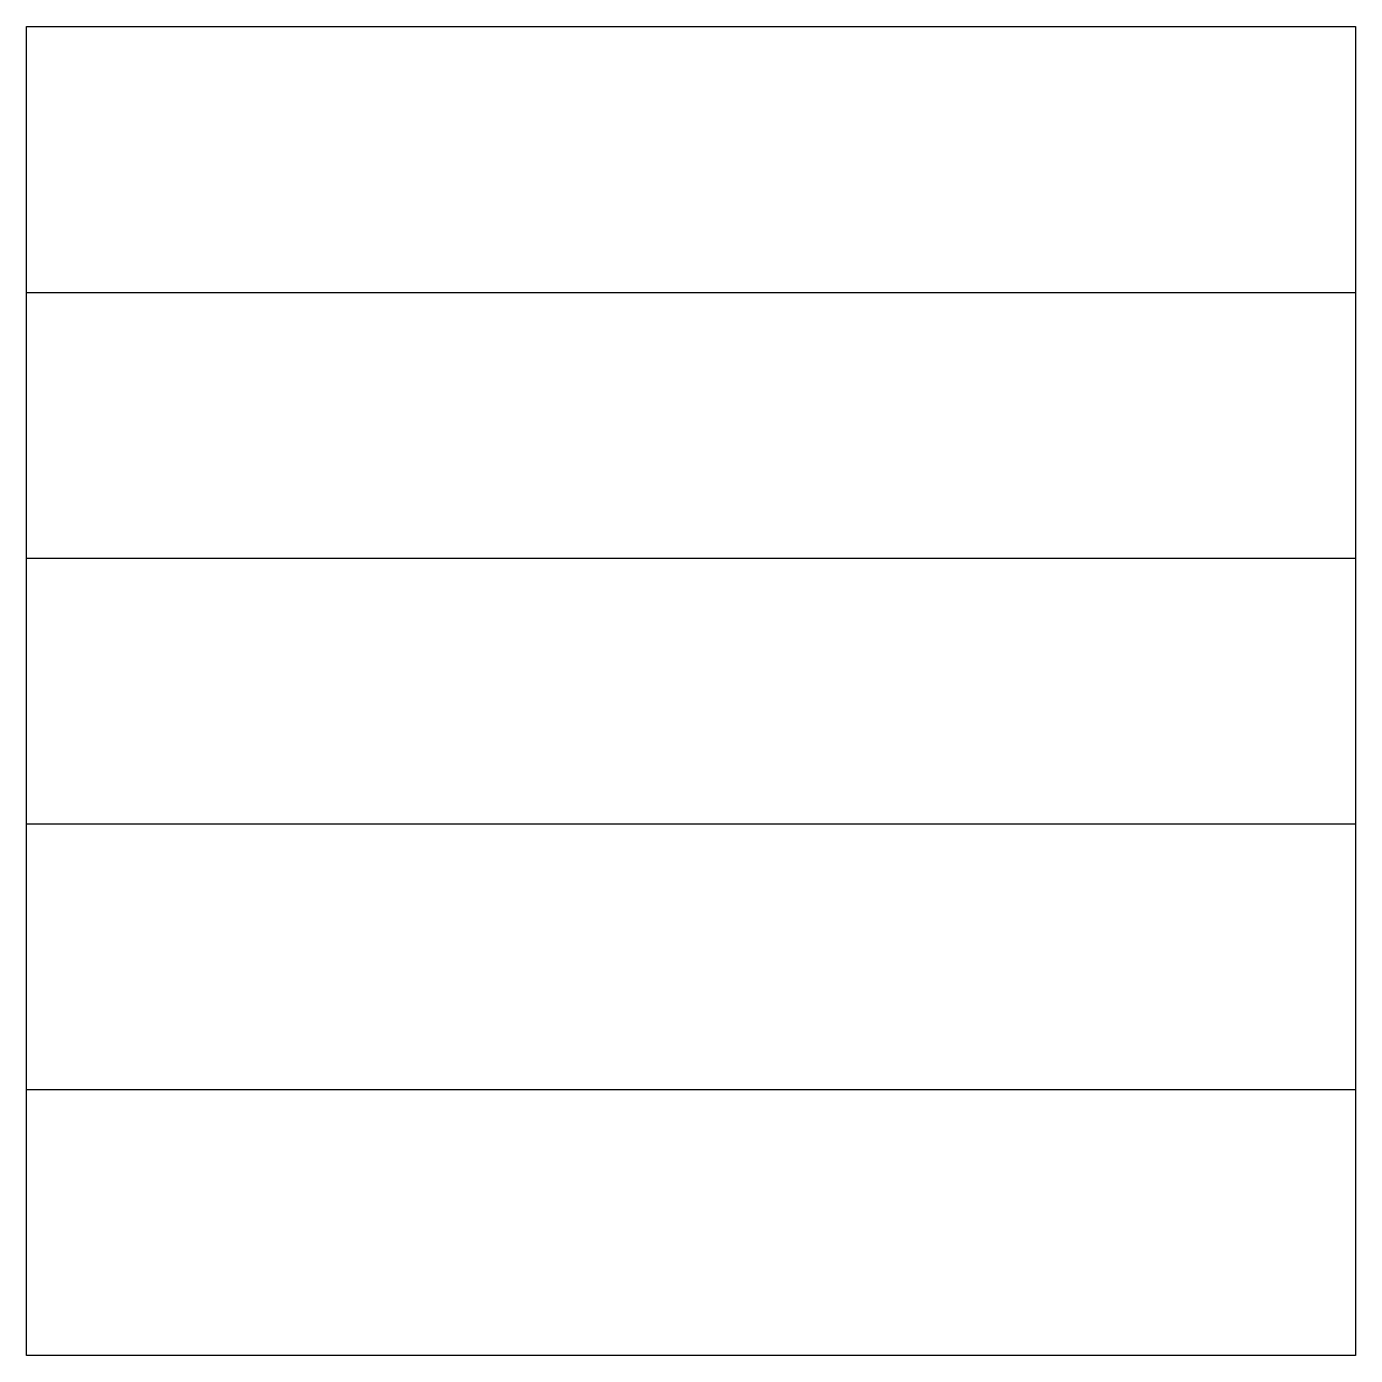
# Model space of a CAD drawing. Header units: feet. Extents: x -0.06 to 0.06, y -0.06 to 0.06.
import ezdxf

# ---------------------------------------------------------------- set-up
doc = ezdxf.new("R2010")
doc.units = ezdxf.units.FT
doc.header["$MEASUREMENT"] = 0

msp = doc.modelspace()

# ---------------------------------------------------------------- linework, layer by layer
for p, q in [((-0.06, 0.036), (0.06, 0.036)), ((-0.06, 0.012), (0.06, 0.012)), ((-0.06, -0.012), (0.06, -0.012)), ((-0.06, -0.036), (0.06, -0.036))]:
    msp.add_line(p, q)
at = {"flags": 128}
msp.add_lwpolyline([(-0.06, 0.06), (0.06, 0.06), (0.06, -0.06), (-0.06, -0.06)], close=True, dxfattribs=at)

doc.saveas('drawing.dxf')
